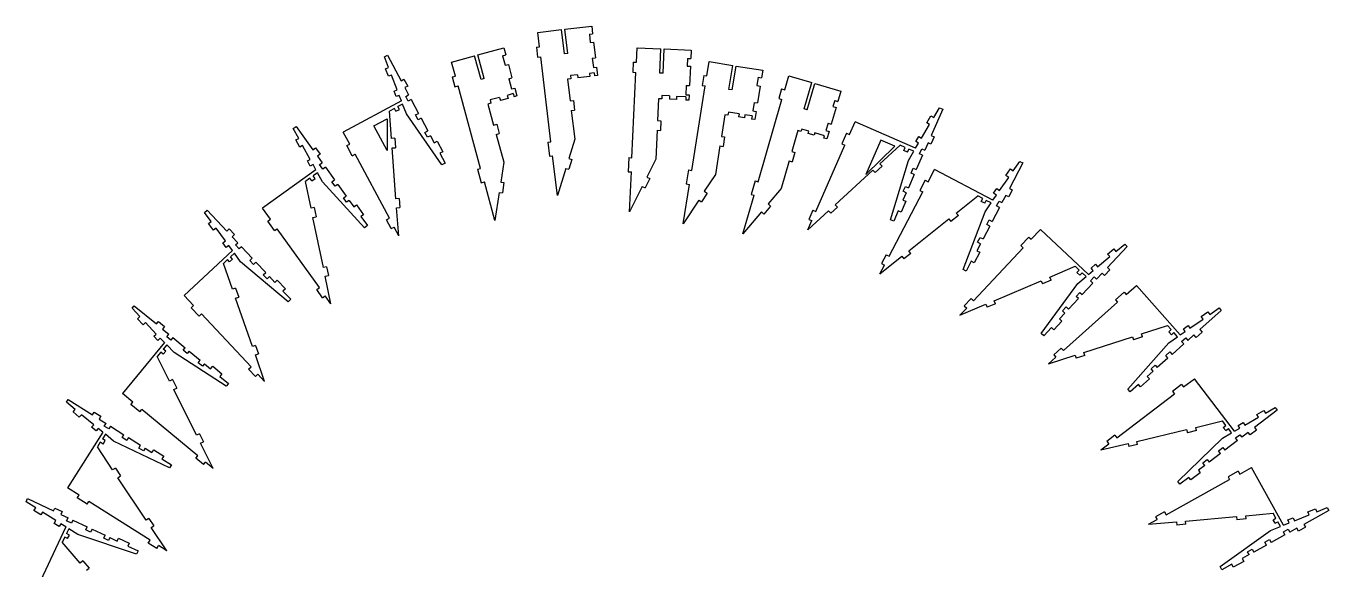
# Model space of a CAD drawing. Extents: x -27280 to 27280, y -16671 to 16671.
# Drawn here: x -2264 to 12124, y -628 to 5379 of the extents above; entities that cross this region are included whole.
import ezdxf

# ---------------------------------------------------------------- set-up
doc = ezdxf.new("R2010")
doc.units = 0
doc.header["$MEASUREMENT"] = 0
doc.layers.get('0').update_dxf_attribs({"linetype": 'CONTINUOUS'})

msp = doc.modelspace()

# ---------------------------------------------------------------- linework, layer by layer
for p, q in [((3388, 5308), (3650, 5340)), ((3682, 5074), (3650, 5340)), ((3686, 5344), (3982, 5379)), ((3718, 5078), (3686, 5344)), ((3982, 5379), (3992, 5292)), ((3407, 5150), (3388, 5308)), ((3957, 5288), (3992, 5292)), ((3957, 5288), (3967, 5198)), ((3967, 5198), (4003, 5203)), ((4003, 5203), (4024, 5028)), ((1693, 5038), (1727, 5056)), ((1738, 4921), (1693, 5038)), ((1727, 5056), (1877, 4776)), ((2434, 4981), (2689, 5050)), ((2760, 4790), (2689, 5050)), ((2724, 5060), (3012, 5139)), ((2795, 4799), (2724, 5060)), ((2998, 5052), (3033, 5062)), ((2998, 5052), (3027, 4946)), ((3012, 5139), (3033, 5062)), ((3371, 5145), (3407, 5150)), ((3371, 5145), (3384, 5035)), ((3384, 5035), (3420, 5039)), ((3532, 4101), (3420, 5039)), ((3718, 5078), (3682, 5074)), ((4476, 4980), (4483, 5139)), ((4483, 5139), (4747, 5127)), ((4735, 4860), (4747, 5127)), ((4771, 4859), (4783, 5126)), ((4783, 5126), (5081, 5112)), ((5081, 5112), (5077, 5021)), ((1705, 4908), (1738, 4921)), ((1737, 4824), (1705, 4908)), ((2477, 4826), (2434, 4981)), ((3027, 4946), (3062, 4956)), ((3062, 4956), (3102, 4807)), ((3988, 5024), (4024, 5028)), ((3988, 5024), (4001, 4921)), ((4001, 4921), (4036, 4926)), ((4036, 4926), (4048, 4832)), ((4440, 4981), (4435, 4870)), ((4440, 4981), (4476, 4980)), ((5041, 5022), (5037, 4938)), ((5037, 4938), (5073, 4937)), ((5041, 5022), (5077, 5021)), ((5073, 4937), (5063, 4722)), ((5255, 4828), (5280, 4986)), ((5280, 4986), (5541, 4944)), ((5498, 4679), (5541, 4944)), ((5534, 4674), (5576, 4938)), ((5576, 4938), (5871, 4891)), ((1771, 4837), (1737, 4824)), ((1834, 4674), (1771, 4837)), ((1877, 4776), (1908, 4793)), ((1908, 4793), (1950, 4716)), ((2442, 4817), (2477, 4826)), ((2442, 4817), (2471, 4709)), ((2795, 4799), (2760, 4790)), ((3068, 4798), (3102, 4807)), ((3068, 4798), (3098, 4685)), ((3752, 4796), (3716, 4792)), ((3716, 4792), (3744, 4552)), ((3826, 4841), (3748, 4832)), ((3748, 4832), (3752, 4796)), ((3826, 4841), (3830, 4806)), ((3963, 4822), (3830, 4806)), ((4009, 4863), (3959, 4857)), ((3959, 4857), (3963, 4822)), ((4009, 4863), (4013, 4828)), ((4048, 4832), (4013, 4828)), ((4427, 3924), (4471, 4868)), ((4435, 4870), (4471, 4868)), ((4771, 4859), (4735, 4860)), ((5219, 4833), (5201, 4723)), ((5219, 4833), (5255, 4828)), ((5822, 4815), (5807, 4723)), ((5822, 4815), (5858, 4809)), ((5871, 4891), (5858, 4809)), ((6114, 4675), (6159, 4828)), ((6159, 4828), (6413, 4755)), ((6328, 4465), (6413, 4755)), ((1800, 4661), (1834, 4674)), ((1824, 4601), (1800, 4661)), ((1857, 4614), (1824, 4601)), ((1881, 4552), (1857, 4614)), ((1950, 4716), (1918, 4699)), ((1918, 4699), (1960, 4620)), ((1928, 4603), (1960, 4620)), ((2471, 4709), (2506, 4719)), ((2756, 3807), (2506, 4719)), ((3116, 4633), (3049, 4614)), ((3049, 4614), (3058, 4580)), ((3098, 4685), (3133, 4695)), ((3116, 4633), (3126, 4598)), ((3157, 4607), (3126, 4598)), ((3133, 4695), (3157, 4607)), ((4758, 4611), (4756, 4575)), ((4843, 4607), (4758, 4611)), ((4843, 4607), (4841, 4571)), ((5027, 4724), (5022, 4621)), ((5022, 4621), (5058, 4620)), ((5027, 4724), (5063, 4722)), ((5058, 4620), (5055, 4561)), ((5087, 3785), (5237, 4718)), ((5201, 4723), (5237, 4718)), ((5534, 4674), (5498, 4679)), ((5807, 4723), (5843, 4717)), ((5843, 4717), (5813, 4531)), ((6080, 4685), (6049, 4578)), ((6080, 4685), (6114, 4675)), ((6363, 4455), (6447, 4745)), ((6447, 4745), (6734, 4662)), ((6734, 4662), (6700, 4547)), ((1881, 4552), (1239, 4209)), ((1803, 4469), (1749, 4440)), ((1820, 4438), (1803, 4469)), ((1894, 4518), (1842, 4490)), ((1859, 4459), (1842, 4490)), ((1937, 4409), (1894, 4518)), ((1957, 4550), (1928, 4603)), ((1988, 4567), (1957, 4550)), ((1988, 4567), (2070, 4414)), ((2870, 4528), (2835, 4518)), ((2835, 4518), (2899, 4285)), ((2965, 4591), (2860, 4563)), ((2860, 4563), (2870, 4528)), ((2965, 4591), (2974, 4557)), ((3058, 4580), (2974, 4557)), ((3744, 4552), (3780, 4556)), ((3780, 4556), (3793, 4450)), ((4721, 4576), (4710, 4335)), ((4756, 4575), (4721, 4576)), ((4919, 4567), (4841, 4571)), ((4920, 4603), (4919, 4567)), ((5022, 4598), (4920, 4603)), ((5022, 4598), (5021, 4562)), ((5055, 4561), (5021, 4562)), ((5777, 4536), (5762, 4443)), ((5777, 4536), (5813, 4531)), ((5820, 3660), (6083, 4568)), ((6049, 4578), (6083, 4568)), ((6363, 4455), (6328, 4465)), ((6681, 4479), (6627, 4295)), ((6666, 4557), (6646, 4489)), ((6646, 4489), (6681, 4479)), ((6666, 4557), (6700, 4547)), ((7858, 4462), (7731, 4171)), ((7759, 4369), (7823, 4477)), ((7823, 4477), (7858, 4462)), ((1576, 4277), (1722, 4355)), ((1722, 4355), (1722, 4004)), ((1771, 4137), (1749, 4440)), ((1820, 4438), (1859, 4459)), ((2329, 3847), (1937, 4409)), ((2038, 4397), (2070, 4414)), ((2067, 4344), (2038, 4397)), ((2098, 4361), (2067, 4344)), ((2098, 4361), (2173, 4221)), ((3757, 4446), (3793, 4450)), ((3757, 4446), (3795, 4130)), ((4710, 4335), (4746, 4333)), ((4746, 4333), (4741, 4226)), ((5453, 4399), (5415, 4161)), ((5486, 4394), (5453, 4399)), ((5492, 4430), (5486, 4394)), ((5609, 4411), (5492, 4430)), ((5609, 4411), (5604, 4375)), ((5668, 4365), (5604, 4375)), ((5674, 4400), (5668, 4365)), ((5754, 4387), (5674, 4400)), ((5754, 4387), (5748, 4352)), ((5783, 4346), (5748, 4352)), ((5762, 4443), (5798, 4437)), ((5798, 4437), (5783, 4346)), ((6830, 4182), (6891, 4320)), ((7558, 4029), (6891, 4320)), ((7683, 4310), (7728, 4388)), ((7728, 4388), (7759, 4369)), ((687, 4249), (718, 4271)), ((747, 4139), (687, 4249)), ((718, 4271), (903, 4013)), ((1310, 4076), (1239, 4209)), ((1722, 4004), (1576, 4277)), ((2141, 4204), (2173, 4221)), ((2170, 4151), (2141, 4204)), ((2899, 4285), (2933, 4295)), ((2927, 4182), (2962, 4192)), ((2927, 4182), (3011, 3876)), ((2933, 4295), (2962, 4192)), ((4705, 4228), (4690, 3910)), ((4705, 4228), (4741, 4226)), ((6259, 4225), (6192, 3993)), ((6293, 4215), (6259, 4225)), ((6301, 4242), (6293, 4215)), ((6381, 4218), (6301, 4242)), ((6374, 4192), (6381, 4218)), ((6439, 4173), (6374, 4192)), ((6447, 4199), (6439, 4173)), ((6553, 4168), (6447, 4199)), ((6593, 4305), (6569, 4224)), ((6569, 4224), (6604, 4214)), ((6604, 4214), (6580, 4132)), ((6593, 4305), (6627, 4295)), ((6797, 4197), (6746, 4080)), ((6797, 4197), (6830, 4182)), ((7625, 4141), (7714, 4292)), ((7714, 4292), (7683, 4310)), ((715, 4122), (747, 4139)), ((759, 4043), (715, 4122)), ((790, 4060), (759, 4043)), ((874, 3907), (790, 4060)), ((903, 4013), (933, 4034)), ((933, 4034), (984, 3963)), ((1278, 4059), (1310, 4076)), ((1338, 3946), (1278, 4059)), ((1807, 4140), (1771, 4137)), ((1779, 4033), (1815, 4036)), ((1821, 3471), (1779, 4033)), ((1807, 4140), (1815, 4036)), ((2201, 4168), (2170, 4151)), ((2201, 4168), (2243, 4090)), ((2243, 4090), (2275, 4107)), ((2275, 4107), (2337, 3991)), ((3497, 4096), (3532, 4101)), ((3497, 4096), (3515, 3941)), ((3795, 4130), (3729, 3917)), ((5398, 4055), (5348, 3741)), ((5398, 4055), (5433, 4049)), ((5415, 4161), (5450, 4155)), ((5450, 4155), (5433, 4049)), ((6458, 3331), (6779, 4065)), ((6545, 4142), (6553, 4168)), ((6580, 4132), (6545, 4142)), ((6746, 4080), (6779, 4065)), ((7176, 4119), (7010, 3738)), ((7010, 3738), (7331, 4051)), ((7164, 3858), (7388, 4063)), ((7331, 4051), (7176, 4119)), ((7444, 4039), (7388, 4063)), ((7430, 4006), (7444, 4039)), ((7558, 4029), (7592, 4086)), ((7561, 4104), (7594, 4159)), ((7592, 4086), (7561, 4104)), ((7594, 4159), (7625, 4141)), ((7696, 4090), (7660, 4009)), ((7729, 4076), (7696, 4090)), ((7764, 4156), (7729, 4076)), ((7731, 4171), (7764, 4156)), ((843, 3889), (874, 3907)), ((874, 3833), (843, 3889)), ((984, 3963), (954, 3942)), ((954, 3942), (1006, 3870)), ((1338, 3946), (1370, 3963)), ((1748, 3257), (1370, 3963)), ((2337, 3991), (2305, 3974)), ((2305, 3974), (2363, 3865)), ((3515, 3941), (3551, 3946)), ((3603, 3506), (3551, 3946)), ((3729, 3917), (3764, 3907)), ((3764, 3907), (3730, 3797)), ((4391, 3926), (4384, 3770)), ((4391, 3926), (4427, 3924)), ((4690, 3910), (4591, 3711)), ((6162, 3890), (6073, 3585)), ((6162, 3890), (6196, 3880)), ((6192, 3993), (6226, 3983)), ((6226, 3983), (6196, 3880)), ((7282, 3240), (7480, 3896)), ((7471, 3988), (7430, 4006)), ((7471, 3988), (7485, 4021)), ((7480, 3896), (7540, 3997)), ((7540, 3997), (7485, 4021)), ((7636, 3954), (7566, 3794)), ((7603, 3968), (7627, 4023)), ((7636, 3954), (7603, 3968)), ((7627, 4023), (7660, 4009)), ((8638, 3782), (8709, 3885)), ((8709, 3885), (8743, 3868)), ((937, 3792), (346, 3367)), ((905, 3851), (874, 3833)), ((937, 3792), (905, 3851)), ((955, 3760), (906, 3726)), ((1011, 3657), (955, 3760)), ((977, 3849), (1006, 3870)), ((1012, 3800), (977, 3849)), ((1041, 3821), (1012, 3800)), ((1041, 3821), (1143, 3680)), ((2363, 3865), (2329, 3847)), ((2721, 3798), (2756, 3807)), ((2721, 3798), (2762, 3647)), ((3011, 3876), (2978, 3655)), ((3696, 3807), (3603, 3506)), ((3696, 3807), (3730, 3797)), ((4384, 3770), (4420, 3769)), ((4399, 3327), (4420, 3769)), ((5052, 3790), (5027, 3636)), ((5052, 3790), (5087, 3785)), ((5348, 3741), (5226, 3554)), ((6672, 3406), (7087, 3787)), ((7087, 3787), (7112, 3761)), ((7189, 3832), (7112, 3761)), ((7189, 3832), (7164, 3858)), ((7509, 3754), (7533, 3809)), ((7542, 3740), (7509, 3754)), ((7533, 3809), (7566, 3794)), ((7698, 3660), (7768, 3794)), ((8413, 3456), (7768, 3794)), ((8557, 3728), (8608, 3803)), ((8743, 3868), (8595, 3586)), ((8608, 3803), (8638, 3782)), ((870, 3700), (821, 3664)), ((883, 3367), (821, 3664)), ((891, 3671), (870, 3700)), ((891, 3671), (927, 3697)), ((927, 3697), (906, 3726)), ((1474, 3152), (1011, 3657)), ((1113, 3659), (1143, 3680)), ((1148, 3610), (1113, 3659)), ((1178, 3631), (1148, 3610)), ((1178, 3631), (1270, 3502)), ((2762, 3647), (2797, 3657)), ((2914, 3230), (2797, 3657)), ((2978, 3655), (3013, 3650)), ((3013, 3650), (2996, 3536)), ((4540, 3608), (4399, 3327)), ((4540, 3608), (4572, 3592)), ((4623, 3695), (4572, 3592)), ((4591, 3711), (4623, 3695)), ((4992, 3194), (5062, 3631)), ((5027, 3636), (5062, 3631)), ((5786, 3670), (5742, 3520)), ((5786, 3670), (5820, 3660)), ((7422, 3554), (7446, 3609)), ((7446, 3609), (7479, 3594)), ((7542, 3740), (7479, 3594)), ((7666, 3677), (7607, 3564)), ((7666, 3677), (7698, 3660)), ((8487, 3564), (8587, 3708)), ((8587, 3708), (8557, 3728)), ((1241, 3481), (1270, 3502)), ((1276, 3433), (1241, 3481)), ((1305, 3454), (1276, 3433)), ((1305, 3454), (1357, 3382)), ((1857, 3473), (1821, 3471)), ((1857, 3473), (1864, 3375)), ((2961, 3542), (2914, 3230)), ((2961, 3542), (2996, 3536)), ((5164, 3458), (4992, 3194)), ((5164, 3458), (5194, 3438)), ((5256, 3535), (5194, 3438)), ((5226, 3554), (5256, 3535)), ((5653, 3086), (5777, 3510)), ((5742, 3520), (5777, 3510)), ((6073, 3585), (5930, 3414)), ((7267, 2837), (7639, 3547)), ((7455, 3539), (7419, 3458)), ((7419, 3458), (7452, 3444)), ((7455, 3539), (7422, 3554)), ((7607, 3564), (7639, 3547)), ((8008, 3314), (8246, 3503)), ((8300, 3475), (8246, 3503)), ((8284, 3443), (8300, 3475)), ((8323, 3422), (8340, 3454)), ((8392, 3426), (8340, 3454)), ((8413, 3456), (8451, 3511)), ((8421, 3532), (8457, 3584)), ((8451, 3511), (8421, 3532)), ((8457, 3584), (8487, 3564)), ((8555, 3508), (8513, 3429)), ((8587, 3492), (8555, 3508)), ((8627, 3569), (8587, 3492)), ((8595, 3586), (8627, 3569)), ((-293, 3321), (-265, 3347)), ((-219, 3220), (-293, 3321)), ((-265, 3347), (-48, 3115)), ((434, 3245), (346, 3367)), ((918, 3374), (883, 3367)), ((918, 3374), (939, 3272)), ((1357, 3382), (1386, 3403)), ((1386, 3403), (1463, 3296)), ((1828, 3372), (1864, 3375)), ((1851, 3063), (1828, 3372)), ((5856, 3327), (5653, 3086)), ((5856, 3327), (5883, 3303)), ((5957, 3391), (5883, 3303)), ((5930, 3414), (5957, 3391)), ((6370, 3130), (6599, 3340)), ((6425, 3345), (6381, 3244)), ((6425, 3345), (6458, 3331)), ((6599, 3340), (6623, 3313)), ((6696, 3380), (6623, 3313)), ((6696, 3380), (6672, 3406)), ((7367, 3338), (7317, 3225)), ((7400, 3323), (7367, 3338)), ((7452, 3444), (7400, 3323)), ((8031, 3286), (8008, 3314)), ((8083, 2689), (8326, 3329)), ((8323, 3422), (8284, 3443)), ((8326, 3329), (8392, 3426)), ((8486, 3376), (8405, 3222)), ((8454, 3393), (8481, 3446)), ((8486, 3376), (8454, 3393)), ((8481, 3446), (8513, 3429)), ((-248, 3199), (-219, 3220)), ((-195, 3126), (-248, 3199)), ((404, 3224), (434, 3245)), ((479, 3120), (404, 3224)), ((904, 3264), (939, 3272)), ((1020, 2712), (904, 3264)), ((1463, 3296), (1433, 3275)), ((1433, 3275), (1505, 3175)), ((1505, 3175), (1474, 3152)), ((1716, 3240), (1748, 3257)), ((1768, 3142), (1716, 3240)), ((6370, 3130), (6414, 3230)), ((6381, 3244), (6414, 3230)), ((7317, 3225), (7282, 3240)), ((7485, 2897), (7927, 3249)), ((7927, 3249), (7949, 3220)), ((8031, 3286), (7949, 3220)), ((8377, 3169), (8304, 3029)), ((8345, 3186), (8373, 3239)), ((8377, 3169), (8345, 3186)), ((8373, 3239), (8405, 3222)), ((-166, 3147), (-195, 3126)), ((-63, 3006), (-166, 3147)), ((-48, 3115), (-22, 3140)), ((-22, 3140), (38, 3076)), ((38, 3076), (12, 3051)), ((12, 3051), (73, 2986)), ((479, 3120), (508, 3141)), ((975, 2490), (508, 3141)), ((1768, 3142), (1800, 3159)), ((1851, 3063), (1800, 3159)), ((8244, 2992), (8272, 3045)), ((8272, 3045), (8304, 3029)), ((8808, 3049), (8721, 2955)), ((8808, 3049), (8834, 3024)), ((8834, 3024), (8937, 3134)), ((9469, 2636), (8937, 3134)), ((14, 2901), (-517, 2403)), ((-92, 2985), (-63, 3006)), ((-54, 2933), (-92, 2985)), ((-25, 2954), (-54, 2933)), ((14, 2901), (-25, 2954)), ((47, 2962), (73, 2986)), ((88, 2918), (47, 2962)), ((114, 2942), (88, 2918)), ((114, 2942), (233, 2816)), ((7508, 2869), (7485, 2897)), ((8199, 2346), (8747, 2931)), ((8267, 2881), (8206, 2764)), ((8276, 2975), (8235, 2897)), ((8235, 2897), (8267, 2881)), ((8276, 2975), (8244, 2992)), ((8721, 2955), (8747, 2931)), ((9896, 2945), (9679, 2713)), ((9680, 2860), (9749, 2918)), ((9749, 2918), (9772, 2891)), ((9772, 2891), (9868, 2971)), ((9868, 2971), (9896, 2945)), ((-40, 2800), (-85, 2758)), ((15, 2472), (-85, 2758)), ((-16, 2774), (-40, 2800)), ((-16, 2774), (17, 2804)), ((36, 2871), (-8, 2831)), ((17, 2804), (-8, 2831)), ((105, 2776), (36, 2871)), ((629, 2335), (105, 2776)), ((206, 2791), (233, 2816)), ((247, 2747), (206, 2791)), ((274, 2772), (247, 2747)), ((274, 2772), (382, 2656)), ((7165, 2643), (7408, 2836)), ((7165, 2643), (7216, 2739)), ((7235, 2854), (7184, 2756)), ((7184, 2756), (7216, 2739)), ((7235, 2854), (7267, 2837)), ((7408, 2836), (7430, 2808)), ((7508, 2869), (7430, 2808)), ((8174, 2781), (8117, 2671)), ((8206, 2764), (8174, 2781)), ((9497, 2707), (9546, 2748)), ((9546, 2748), (9569, 2720)), ((9569, 2720), (9703, 2833)), ((9703, 2833), (9680, 2860)), ((356, 2632), (382, 2656)), ((397, 2588), (356, 2632)), ((423, 2612), (397, 2588)), ((423, 2612), (483, 2548)), ((1055, 2720), (1020, 2712)), ((1040, 2616), (1075, 2623)), ((1103, 2312), (1040, 2616)), ((1055, 2720), (1075, 2623)), ((8117, 2671), (8083, 2689)), ((9041, 2607), (9321, 2726)), ((9055, 2574), (9041, 2607)), ((9365, 2684), (9321, 2726)), ((9341, 2658), (9365, 2684)), ((9373, 2627), (9341, 2658)), ((9351, 2537), (9441, 2613)), ((9373, 2627), (9398, 2654)), ((9441, 2613), (9398, 2654)), ((9469, 2636), (9520, 2679)), ((9491, 2564), (9532, 2608)), ((9520, 2679), (9497, 2707)), ((9532, 2608), (9558, 2584)), ((9619, 2649), (9558, 2584)), ((9646, 2624), (9619, 2649)), ((9705, 2688), (9646, 2624)), ((9679, 2713), (9705, 2688)), ((49, 2483), (15, 2472)), ((49, 2483), (84, 2385)), ((483, 2548), (510, 2572)), ((510, 2572), (599, 2476)), ((599, 2476), (573, 2452)), ((573, 2452), (658, 2362)), ((946, 2469), (975, 2490)), ((1011, 2379), (946, 2469)), ((8426, 2345), (8945, 2566)), ((8945, 2566), (8959, 2533)), ((8946, 1985), (9351, 2537)), ((9055, 2574), (8959, 2533)), ((9517, 2540), (9399, 2413)), ((9517, 2540), (9491, 2564)), ((9884, 2413), (9997, 2513)), ((10481, 1969), (9997, 2513)), ((-414, 2293), (-517, 2403)), ((50, 2373), (84, 2385)), ((236, 1840), (50, 2373)), ((658, 2362), (629, 2335)), ((1011, 2379), (1040, 2400)), ((1103, 2312), (1040, 2400)), ((8049, 2185), (8335, 2307)), ((8173, 2370), (8097, 2290)), ((8173, 2370), (8199, 2346)), ((8335, 2307), (8349, 2274)), ((8440, 2312), (8349, 2274)), ((8440, 2312), (8426, 2345)), ((9191, 1795), (9789, 2328)), ((9358, 2369), (9249, 2253)), ((9331, 2394), (9372, 2438)), ((9358, 2369), (9331, 2394)), ((9372, 2438), (9399, 2413)), ((9861, 2440), (9765, 2355)), ((9765, 2355), (9789, 2328)), ((9861, 2440), (9884, 2413)), ((-1094, 2262), (-1070, 2291)), ((-1008, 2171), (-1094, 2262)), ((-1070, 2291), (-825, 2089)), ((-1034, 2146), (-1008, 2171)), ((-441, 2268), (-414, 2293)), ((-354, 2175), (-441, 2268)), ((-354, 2175), (-327, 2200)), ((220, 1615), (-327, 2200)), ((8049, 2185), (8124, 2265)), ((8097, 2290), (8124, 2265)), ((9208, 2210), (9148, 2145)), ((9182, 2234), (9223, 2278)), ((9208, 2210), (9182, 2234)), ((9223, 2278), (9249, 2253)), ((10935, 2237), (10698, 2026)), ((10712, 2173), (10786, 2224)), ((10733, 2143), (10712, 2173)), ((10786, 2224), (10807, 2195)), ((10807, 2195), (10910, 2266)), ((10910, 2266), (10935, 2237)), ((-972, 2081), (-1034, 2146)), ((-946, 2106), (-972, 2081)), ((-826, 1978), (-946, 2106)), ((-825, 2089), (-802, 2116)), ((-802, 2116), (-734, 2061)), ((-734, 2061), (-757, 2033)), ((-757, 2033), (-689, 1976)), ((9058, 2049), (8974, 1959)), ((9084, 2025), (9058, 2049)), ((9174, 2121), (9084, 2025)), ((9148, 2145), (9174, 2121)), ((10053, 1979), (10342, 2072)), ((10383, 2026), (10342, 2072)), ((10356, 2002), (10383, 2026)), ((10516, 2037), (10568, 2073)), ((10536, 2007), (10516, 2037)), ((10568, 2073), (10589, 2044)), ((10589, 2044), (10733, 2143)), ((10698, 2026), (10722, 1999)), ((-736, 1884), (-1200, 1322)), ((-852, 1954), (-826, 1978)), ((-808, 1907), (-852, 1954)), ((-782, 1932), (-808, 1907)), ((-736, 1884), (-782, 1932)), ((-711, 1948), (-689, 1976)), ((-665, 1910), (-711, 1948)), ((-642, 1938), (-665, 1910)), ((-642, 1938), (-508, 1827)), ((8974, 1959), (8946, 1985)), ((9416, 1774), (9953, 1947)), ((9901, 1368), (10355, 1881)), ((9953, 1947), (9964, 1913)), ((10064, 1945), (9964, 1913)), ((10064, 1945), (10053, 1979)), ((10355, 1881), (10452, 1948)), ((10385, 1969), (10356, 2002)), ((10385, 1969), (10412, 1993)), ((10452, 1948), (10412, 1993)), ((10481, 1969), (10536, 2007)), ((10497, 1895), (10542, 1935)), ((10521, 1868), (10497, 1895)), ((10542, 1935), (10566, 1908)), ((10632, 1968), (10566, 1908)), ((10656, 1941), (10632, 1968)), ((10722, 1999), (10656, 1941)), ((-777, 1777), (-816, 1730)), ((-680, 1458), (-816, 1730)), ((-749, 1754), (-777, 1777)), ((-711, 1857), (-749, 1811)), ((-721, 1789), (-749, 1811)), ((-749, 1754), (-721, 1789)), ((-630, 1772), (-711, 1857)), ((-54, 1401), (-630, 1772)), ((-531, 1799), (-508, 1827)), ((-485, 1761), (-531, 1799)), ((-462, 1789), (-485, 1761)), ((-462, 1789), (-340, 1688)), ((270, 1852), (236, 1840)), ((268, 1747), (302, 1759)), ((370, 1454), (268, 1747)), ((270, 1852), (302, 1759)), ((9027, 1649), (9322, 1744)), ((9167, 1822), (9084, 1749)), ((9084, 1749), (9108, 1722)), ((9167, 1822), (9191, 1795)), ((9322, 1744), (9333, 1710)), ((9427, 1740), (9333, 1710)), ((9427, 1740), (9416, 1774)), ((10322, 1740), (10367, 1780)), ((10346, 1713), (10322, 1740)), ((10367, 1780), (10391, 1753)), ((10521, 1868), (10391, 1753)), ((-363, 1660), (-340, 1688)), ((-317, 1622), (-363, 1660)), ((-294, 1650), (-317, 1622)), ((-294, 1650), (-226, 1593)), ((-226, 1593), (-203, 1621)), ((-203, 1621), (-102, 1537)), ((194, 1590), (220, 1615)), ((270, 1509), (194, 1590)), ((9027, 1649), (9108, 1722)), ((10159, 1595), (10204, 1635)), ((10183, 1568), (10159, 1595)), ((10204, 1635), (10228, 1608)), ((10346, 1713), (10228, 1608)), ((-648, 1474), (-680, 1458)), ((-648, 1474), (-601, 1381)), ((-102, 1537), (-124, 1510)), ((-124, 1510), (-29, 1431)), ((270, 1509), (296, 1534)), ((370, 1454), (296, 1534)), ((10141, 1482), (10043, 1395)), ((10183, 1568), (10117, 1509)), ((10117, 1509), (10141, 1482)), ((10519, 1393), (10639, 1484)), ((11080, 905), (10639, 1484)), ((-1084, 1226), (-1200, 1322)), ((-633, 1365), (-601, 1381)), ((-381, 860), (-633, 1365)), ((-29, 1431), (-54, 1401)), ((9780, 831), (10418, 1316)), ((9927, 1340), (9901, 1368)), ((10019, 1422), (9927, 1340)), ((10043, 1395), (10019, 1422)), ((10497, 1422), (10396, 1344)), ((10396, 1344), (10418, 1316)), ((10497, 1422), (10519, 1393)), ((-1819, 1224), (-1799, 1256)), ((-1722, 1144), (-1819, 1224)), ((-1799, 1256), (-1530, 1086)), ((-1107, 1198), (-1084, 1226)), ((-1008, 1117), (-1107, 1198)), ((11422, 1104), (11530, 1167)), ((11530, 1167), (11553, 1137)), ((-1745, 1117), (-1722, 1144)), ((-1676, 1059), (-1745, 1117)), ((-1653, 1087), (-1676, 1059)), ((-1517, 976), (-1653, 1087)), ((-1530, 1086), (-1511, 1116)), ((-1511, 1116), (-1437, 1069)), ((-1437, 1069), (-1456, 1039)), ((-1456, 1039), (-1381, 991)), ((-1008, 1117), (-986, 1145)), ((-368, 634), (-986, 1145)), ((10653, 947), (10949, 1018)), ((10986, 969), (10949, 1018)), ((11193, 970), (11344, 1059)), ((11553, 1137), (11300, 944)), ((11326, 1090), (11404, 1135)), ((11344, 1059), (11326, 1090)), ((11404, 1135), (11422, 1104)), ((-1416, 893), (-1807, 278)), ((-1540, 948), (-1517, 976)), ((-1491, 908), (-1540, 948)), ((-1468, 936), (-1491, 908)), ((-1416, 893), (-1468, 936)), ((-1388, 870), (-1420, 820)), ((-1400, 961), (-1381, 991)), ((-1350, 929), (-1400, 961)), ((-1297, 796), (-1388, 870)), ((-1330, 959), (-1350, 929)), ((-1330, 959), (-1184, 866)), ((-1203, 835), (-1184, 866)), ((-349, 876), (-381, 860)), ((-349, 876), (-305, 788)), ((10003, 792), (10552, 923)), ((10552, 923), (10560, 888)), ((10662, 912), (10560, 888)), ((10662, 912), (10653, 947)), ((10947, 827), (11049, 886)), ((10957, 947), (10986, 969)), ((10984, 912), (10957, 947)), ((10984, 912), (11013, 933)), ((11049, 886), (11013, 933)), ((11080, 905), (11138, 938)), ((11090, 830), (11138, 866)), ((11120, 969), (11175, 1002)), ((11138, 938), (11120, 969)), ((11138, 866), (11160, 837)), ((11231, 892), (11160, 837)), ((11175, 1002), (11193, 970)), ((11252, 863), (11231, 892)), ((11322, 916), (11252, 863)), ((11300, 944), (11322, 916)), ((-1444, 783), (-1477, 731)), ((-1308, 478), (-1477, 731)), ((-1414, 763), (-1444, 783)), ((-1390, 801), (-1420, 820)), ((-1414, 763), (-1390, 801)), ((-679, 500), (-1297, 796)), ((-1152, 803), (-1203, 835)), ((-1133, 834), (-1152, 803)), ((-1133, 834), (-999, 749)), ((-1019, 718), (-999, 749)), ((-337, 772), (-305, 788)), ((-199, 494), (-337, 772)), ((9605, 698), (9907, 770)), ((9605, 698), (9692, 764)), ((9758, 859), (9670, 792)), ((9670, 792), (9692, 764)), ((9758, 859), (9780, 831)), ((9907, 770), (9915, 735)), ((10011, 757), (9915, 735)), ((10011, 757), (10003, 792)), ((10455, 350), (10947, 827)), ((10904, 688), (10952, 725)), ((10952, 725), (10974, 696)), ((11112, 801), (10974, 696)), ((11112, 801), (11090, 830)), ((-968, 686), (-1019, 718)), ((-949, 717), (-968, 686)), ((-949, 717), (-874, 669)), ((-874, 669), (-855, 700)), ((-855, 700), (-744, 629)), ((-744, 629), (-763, 599)), ((-763, 599), (-659, 533)), ((-391, 606), (-368, 634)), ((-306, 536), (-391, 606)), ((10730, 556), (10778, 592)), ((10778, 592), (10800, 564)), ((10926, 660), (10800, 564)), ((10926, 660), (10904, 688)), ((-1278, 498), (-1308, 478)), ((-1278, 498), (-1220, 411)), ((-659, 533), (-679, 500)), ((-306, 536), (-283, 564)), ((-199, 494), (-283, 564)), ((10703, 445), (10599, 366)), ((10752, 527), (10682, 474)), ((10682, 474), (10703, 445)), ((10752, 527), (10730, 556)), ((11120, 463), (11009, 401)), ((11120, 463), (11138, 431)), ((11138, 431), (11270, 504)), ((11622, -133), (11270, 504)), ((-1250, 391), (-1220, 411)), ((-937, -78), (-1250, 391)), ((10325, -18), (11026, 370)), ((10478, 320), (10455, 350)), ((10577, 394), (10478, 320)), ((10599, 366), (10577, 394)), ((11009, 401), (11026, 370)), ((-2264, 125), (-2248, 160)), ((-2248, 160), (-1960, 24)), ((-1679, 198), (-1807, 278)), ((-1699, 167), (-1679, 198)), ((-1591, 99), (-1699, 167)), ((-2158, 58), (-2264, 125)), ((-2178, 28), (-2158, 58)), ((-2101, -20), (-2178, 28)), ((-2082, 10), (-2101, -20)), ((-1934, -83), (-2082, 10)), ((-1960, 24), (-1945, 56)), ((-1945, 56), (-1866, 19)), ((-1866, 19), (-1881, -14)), ((-1591, 99), (-1572, 129)), ((-895, -300), (-1572, 129)), ((10307, 14), (10210, -40)), ((10307, 14), (10325, -18)), ((12124, 28), (11845, -125)), ((11892, 15), (11975, 48)), ((11905, -19), (11892, 15)), ((11975, 48), (11989, 15)), ((11989, 15), (12105, 62)), ((12105, 62), (12124, 28)), ((-1953, -114), (-1934, -83)), ((-1899, -148), (-1953, -114)), ((-1880, -118), (-1899, -148)), ((-1881, -14), (-1801, -52)), ((-1824, -153), (-1880, -118)), ((-1816, -84), (-1801, -52)), ((-1762, -110), (-1816, -84)), ((-1746, -78), (-1762, -110)), ((-1746, -78), (-1590, -152)), ((-907, -58), (-937, -78)), ((-907, -58), (-852, -140)), ((-882, -160), (-852, -140)), ((10132, -124), (10228, -71)), ((10132, -124), (10441, -97)), ((10210, -40), (10228, -71)), ((10441, -97), (10445, -133)), ((10543, -124), (10445, -133)), ((10540, -88), (11102, -38)), ((10543, -124), (10540, -88)), ((11102, -38), (11105, -74)), ((11209, -65), (11105, -74)), ((11206, -29), (11508, -2)), ((11209, -65), (11206, -29)), ((11507, -73), (11538, -56)), ((11528, -112), (11507, -73)), ((11538, -56), (11508, -2)), ((11528, -112), (11560, -95)), ((11588, -147), (11560, -95)), ((11622, -133), (11684, -108)), ((11670, -75), (11730, -51)), ((11684, -108), (11670, -75)), ((11730, -51), (11743, -84)), ((11743, -84), (11905, -19)), ((11845, -125), (11863, -157)), ((-1824, -153), (-2135, -812)), ((-1837, -266), (-1864, -322)), ((-1805, -282), (-1837, -266)), ((-1793, -173), (-1818, -226)), ((-1786, -242), (-1818, -226)), ((-1805, -282), (-1786, -242)), ((-1693, -235), (-1793, -173)), ((-1044, -453), (-1693, -235)), ((-1605, -184), (-1590, -152)), ((-1551, -210), (-1605, -184)), ((-1535, -178), (-1551, -210)), ((-1535, -178), (-1392, -245)), ((-1407, -278), (-1392, -245)), ((-1353, -304), (-1407, -278)), ((-1338, -271), (-1353, -304)), ((-1338, -271), (-1258, -309)), ((-1258, -309), (-1243, -276)), ((-1243, -276), (-1124, -333)), ((-710, -418), (-882, -160)), ((10923, -591), (11479, -191)), ((11479, -191), (11588, -147)), ((11638, -240), (11486, -324)), ((11621, -208), (11673, -179)), ((11638, -240), (11621, -208)), ((11673, -179), (11691, -211)), ((11769, -168), (11691, -211)), ((11786, -199), (11769, -168)), ((11863, -157), (11786, -199)), ((-1665, -552), (-1864, -322)), ((-1124, -333), (-1139, -365)), ((-1139, -365), (-1027, -418)), ((-1027, -418), (-1044, -453)), ((-914, -331), (-895, -300)), ((-821, -390), (-914, -331)), ((-821, -390), (-802, -359)), ((-710, -418), (-802, -359)), ((11225, -427), (11277, -398)), ((11242, -459), (11225, -427)), ((11277, -398), (11295, -430)), ((11434, -353), (11295, -430)), ((11416, -321), (11469, -292)), ((11434, -353), (11416, -321)), ((11469, -292), (11486, -324)), ((-1638, -528), (-1665, -552)), ((-1638, -528), (-1569, -607)), ((11050, -565), (10942, -625)), ((11067, -597), (11050, -565)), ((11183, -533), (11067, -597)), ((11242, -459), (11165, -501)), ((11165, -501), (11183, -533)), ((-1597, -631), (-1569, -607)), ((10942, -625), (10923, -591))]:
    msp.add_line(p, q)

doc.saveas('drawing.dxf')
